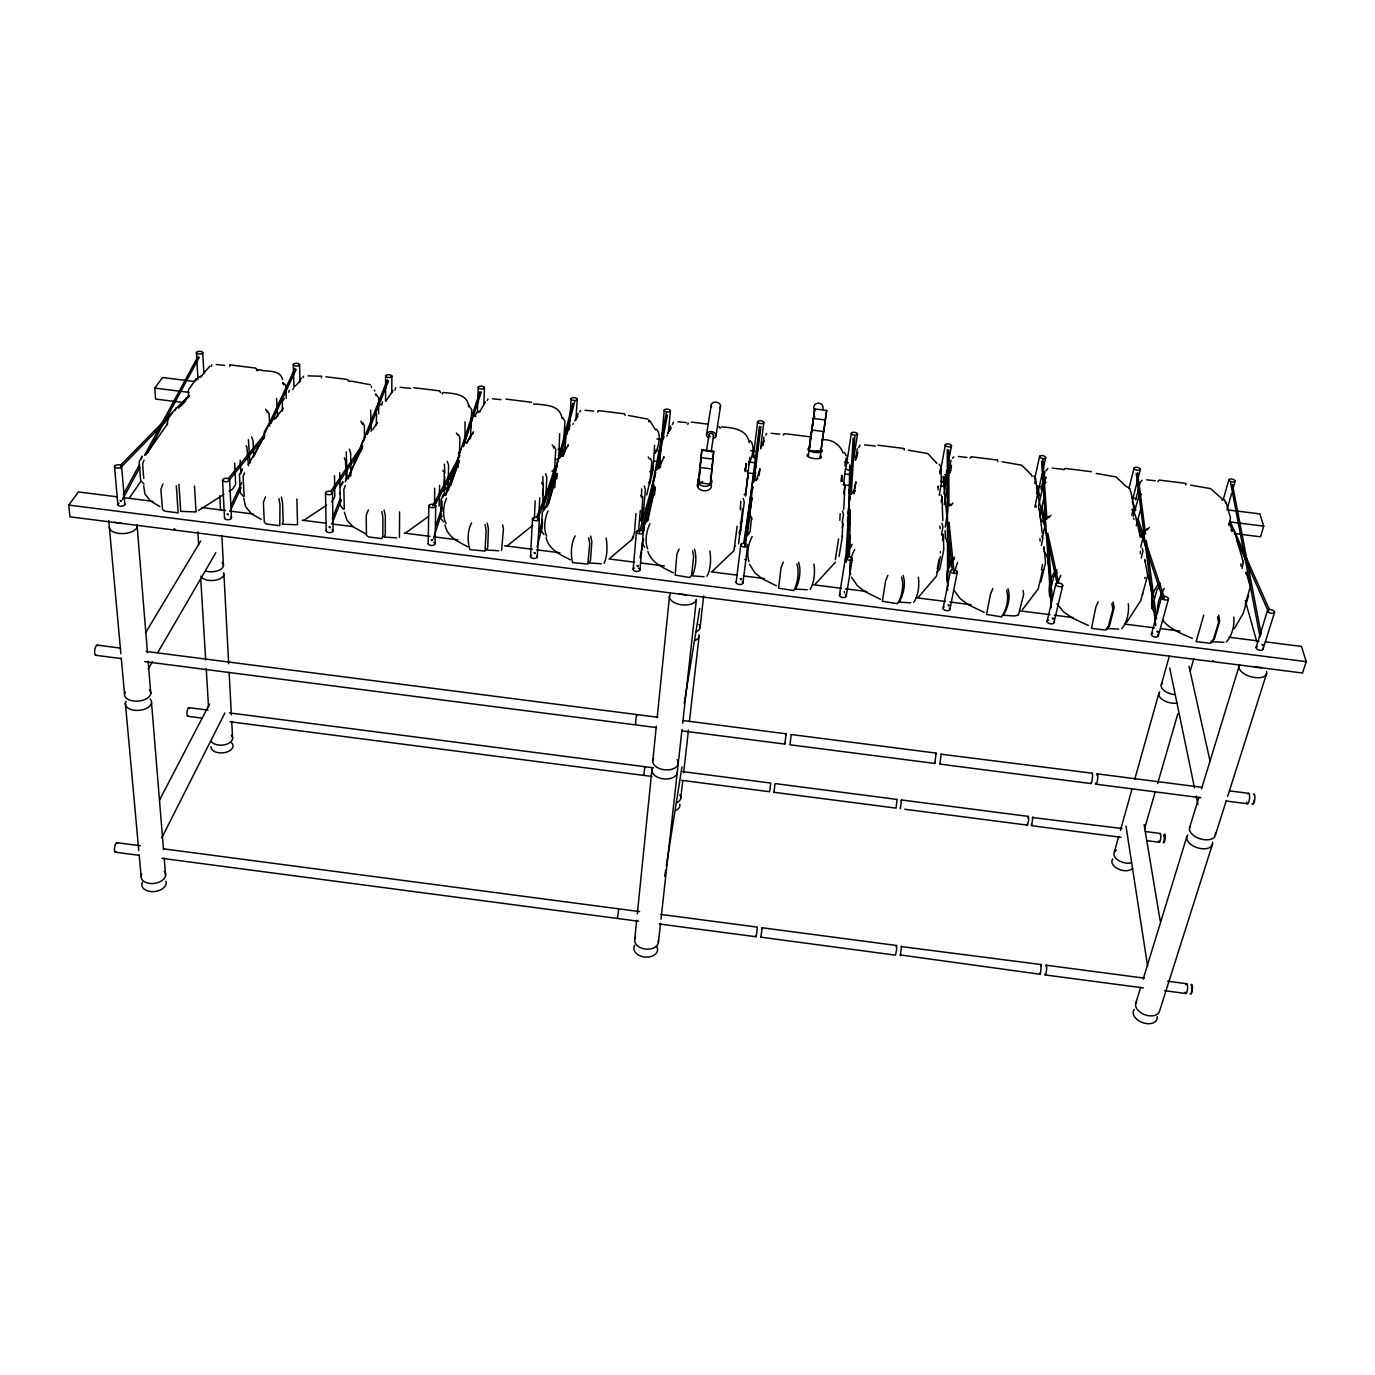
<?xml version="1.0" encoding="UTF-8"?>
<svg xmlns="http://www.w3.org/2000/svg" width="1375" height="1375" viewBox="0 0 1375 1375"><rect width="100%" height="100%" fill="white"/><g stroke="black" fill="none" stroke-linecap="round" stroke-linejoin="round"><path stroke-width="1.5" d="M378.658 413.703L378.675 397.959L375.942 394.333M385.584 401.002L385.636 376.08M681.45 780.295L769.587 791.725L770.172 787.961L770.705 783.062L682.567 771.598M391.789 392.717L391.858 376.114M839.059 556.445L842.308 537.023L842.634 521.623M838.578 538.914L835.33 559.608M842.308 537.023L842.325 535.786M843.717 509.437L844.92 485.805L843.906 482.745M846.433 456.053L844.525 452.495M848.839 492.938L851.984 472.983M849.802 536.267L849.819 535.081L849.561 545.102M428.175 543.761L428.828 505.983M760.873 937.303L762.111 927.747L896.569 945.484L896.62 949.489L895.52 955.178L760.977 937.183M434.534 503.886L434.672 488.211M435.016 543.692L435.755 505.931M791.141 734.903L789.972 744.769L934.828 763.452L936.083 753.105L935.602 754.205M849.406 556.566L850.352 509.781M850.695 492.766L850.867 484.258M441.822 511.397L442.045 501.067M443.558 491.287L444.744 477.056M444.83 472.914L444.4 464.166M847.722 558.473L849.767 464.939M660.653 914.375L757.298 927.111L756.628 933.573L756.095 936.77L659.381 924M458.013 467.534L458.287 457.445M756.13 936.702L756.164 935.533M683.083 720.534L786.105 733.803L784.833 744.064L784.833 743.102M470.473 438.625L471.058 425.58M471.127 427.178L471.659 409.509L469.098 405.9M477.434 412.397L478.242 387.544M825.172 421.248L826.667 410.386L821.013 449.831M483.845 404.13L484.43 387.578M823.866 429.584L820.067 458.013M937.939 487.334L937.991 486.148L938.18 489.827M940.93 468.016L941.394 483.484L939.194 495.223M940.328 552.922L940.38 551.684M698.225 482.952L701.817 449.9L713.694 451.378L710.961 479.738M821.047 449.625L820.944 451.842L817.042 450.622M940.139 528.653L939.881 526.161M941.016 494.845L941.961 496.753L941.17 501.841M944.161 504.831L947.942 484.911M943.027 534.205L942.511 540.495M1185.886 483.605L1185.714 484.963M997.769 461.656L997.7 460.281M229.9 365.097L229.883 366.455M847.636 517.258L847.636 526.677M530.509 556.703L532.52 518.564M534.394 518.495L535.167 500.827M826.65 410.506L814.756 408.908L808.259 456.552M140.972 459.095L142.055 456.208M321.441 377.816L321.578 376.458M537.264 557.081L539.361 518.977M814.756 408.908L808.792 450.433M542.472 495.55L542.816 489.345M543.039 485.203L542.867 476.489M542.266 526.109L542.489 521.984M618.63 909.631L617.495 917.95M809.119 450.381L809.256 448.164L809.119 450.381L820.961 451.636M554.727 487.764L555.792 469.631M556.738 478.775L557.219 473.55L548.694 503.473M554.348 446.669L555.741 449.762L554.417 472.141L558.817 458.236L559.642 433.623M563.853 438.728L564.936 421.094L562.53 417.502M636.831 715.739C636.711 712.336 634.786 726.602 635.766 723.886M847.791 551.65L848.169 545.222M849.08 530.234L850.266 510.967M851.297 493.848L854.82 436.047M564.867 450.398L565.847 437.37M569.198 429.67L571.141 398.681M845.522 562.152L853.205 438.006M175.106 410.352L176.172 407.55M575.902 420.097L577.242 399.438M1035.77 479.806L1037.523 494.244L1034.842 507.134M1042.336 538.072L1045.533 523.033M1040.119 541.166L1039.93 538.673M1042.508 564.506L1041.494 569.8M195.817 380.755L196.281 378.675L188.822 389.297M1039.758 516.759L1044.209 496.891M700.734 462.963L701.817 449.9M1039.208 510.022L1038.434 506.997M1043.917 549.072L1043.745 546.82M644.755 767.989L644.806 766.752L643.827 774.812M773.987 791.364L773.953 792.292L896.036 808.122L897.05 799.425M773.97 792.258L775.036 783.578L897.153 799.442M394.9 390.122L395.656 387.647M633.17 569.216L636.47 531.644M641.558 497.544L641.644 488.847M241.038 471.659L242.275 468.806M639.925 570.058L643.93 525.112L647.144 520.678M643.809 530.578L644.548 522.363L646.353 519.544M650.564 458.648L651.836 461.742L649.808 484.069L652.988 469.992L654.586 445.431M235.658 484.137L234.644 463.117M654.466 495.069L655.222 487.008L647.745 520.816M698.156 487.3L701.044 457.652L712.886 459.113L710.273 484.241L698.586 482.625M188.358 390.397L188.616 397.547M661.186 443.197L664.263 410.197M659.003 468.119L660.945 449.195M699.462 476.403L700.459 466.984M1130.886 491.614L1133.877 506.223L1131.78 515.212M1133.155 516.398L1138.981 495.808M668.422 431.578L670.398 410.97M270.72 422.28L271.923 419.495M1140.425 553.713L1140.288 551.238M634.717 939.366L636.659 920.253M637.312 913.894L651.939 769.502M652.85 760.409L656.322 726.223M657.181 717.681L669.522 595.908M1144.842 578.6L1144.962 577.363M712.783 460.144L713.694 451.378M288.75 392.305L289.283 390.242M658.402 942.494L660.516 923.398M660.98 919.17L682 729.523M682.705 723.13L696.42 599.328A13.561 7.253 6.1 0 1 679.938 604.536A13.561 7.253 6.1 0 1 670.33 594.12M750.217 530.613L751.489 517.43L751.902 519.698M1130.491 491.322L1129.872 488.4L1125.816 486.166L1116.053 476.902L1096.236 473.464M680.728 798.342L682.67 781.309M683.633 772.784L688.445 730.177M689.408 721.652L699.067 636.436M700.03 627.808L703.639 596.011M1136.798 522.191L1136.162 519.166M1144.877 561.722L1144.791 559.47M712.336 571.278L734.027 550.602L737.12 526.178M740.386 509.919L740.747 501.256M745.044 471.488L746.023 463.427L745.783 469.391M282.305 402.084L282.408 411.211M736.141 582.227L740.781 544.775M753.311 456.741L757.659 421.764M744.855 546.133L746.213 536.697L749.169 533.5M749.719 510.142L752.675 487.128M752.297 490.463L752.795 486.475M753.775 479.944L756.319 461.072M747.295 534.703L751.833 498.661M754.239 479.583L760.925 426.577M742.913 583.086L747.639 545.634M760.684 447.219L763.812 422.538M745.164 538.742L745.972 532.383M746.522 528.137L759.447 426.388M758.948 475.767L760.014 468.703L756.319 480.202L757.814 478.603M763.091 445.758L763.933 437.095M334.795 496.616L334.503 475.647M341.43 484.275L342.805 481.422M1241.041 566.311L1240.972 563.836M339.969 493.659L340.123 492.525M366.644 434.242L367.984 431.475M1250.27 586.97L1245.252 604.278M809.239 448.37L812.023 428.106M740.18 534.119L744.27 502.116L743.188 498.438M381.941 403.889L382.559 401.827M745.044 545.566L751.987 497.475M754.394 480.752L755.597 472.381M743.703 543.262L754.102 472.192M754.72 468.016L755.631 461.742M756.25 457.566L756.852 453.389M1225.727 503.164L1224.472 499.658M361.075 445.294L365.097 436.442M361.402 450.278L361.573 449.092L347.772 478.242M1234.681 534.394L1234.183 531.386M670.673 426.112L670.055 430.255L670.914 428.158L667.717 433.469L668.302 432.489M712.508 464.423L711.82 468.944L700.03 467.466L700.494 464.458M710.273 484.241L710.978 479.566M1246.162 574.406L1246.145 572.155L1250.047 585.733M340.089 486.922L343.045 482.488M376.544 413.806L376.355 424.909M711.098 451.945L713.625 435.531M716.014 435.72L720.517 406.261M698.586 482.78L699.308 478.122L698.586 482.78L702.711 481.714M840.916 481.387L841.844 475.355L842.256 481.405M844.938 465.781L846.141 457.995M851.348 433.366L845.917 468.256A3.077 1.444 8.3 0 0 846.278 469.047L846.759 469.391A3.077 1.444 8.3 0 0 850.42 470.095M843.511 485.289L845.333 469.15M706.475 451.103L709.036 434.706M664.692 876.356L665.689 870.031M666.342 865.82L681.948 766.855M843.683 493.711L844.92 485.805M839.85 520.283L840.159 513.683M842.188 522.552L843.459 514.525L842.445 510.847M851.864 464.269L849.716 482.247M842.342 527.931L842.978 523.892M706.561 434.552L711.202 405.109M853.308 460.814L857.502 434.139M855.491 460.281L857.33 448.68M849.131 504.591L847.859 512.531L848.839 516.141M849.75 500.62L850.386 496.65M856.78 457.394L857.742 452.409L855.92 456.844M854.064 493.659L855.955 481.834L853.291 493.436L855.233 490.755M839.438 595.289L845.436 557.941M845.986 562.272L848.272 547.955L850.369 545.17M847.155 556.927L848.53 549.553L851.52 546.356M846.244 596.148L852.311 558.8M684.217 703.416L699.72 608.506M761.853 928.898L762.077 927.747M439.158 506.138L439.587 485.255M442.148 496.942L443.661 494.089M785.864 734.938L786.122 733.941M462.859 446.256L464.32 443.489M475.423 415.508L476.128 413.445M459.027 462.481L459.25 461.295L448.078 490.841M472.656 434.087L473.413 431.887L466.606 443.059L467.345 442.372M211.337 366.266L211.802 364.856M939.744 473.602L940.878 466.658L939.073 464.234M940.328 471.625L945.312 445.002M944.9 480.58L946.842 470.336M947.994 464.2L951.483 445.775M948.784 471.866L951.002 460.298M950.005 472.931L951.483 465.197L950.056 469.683M941.411 534.978L942.958 526.969L942.013 523.291M643.259 532.383L644.067 528.189M644.875 523.978L666.377 412.723M640.011 557.769L643.638 538.88M647.281 519.973L653.727 486.389M657.353 467.483L667.442 414.992M948.028 508.836L945.244 527.106M937.2 569.181L939.159 559.023M940.414 556.652L936.478 576.091L918.345 597.3M943.095 608.386L950.434 571.141M954.319 572.189L957.55 562.444M949.919 609.245L957.344 572.017M672.306 424.514L673.509 422.091M538.656 518.65L539.791 497.819M543.177 509.627L544.844 506.791M559.367 458.305L560.966 455.555M569.198 427.161L569.955 425.116M568.047 445.964L568.288 444.83L562.564 456.019L563.87 454.42M1034.688 478.775L1039.603 456.311M1034.67 483.398L1035.598 478.414L1033.914 476.008M1038.005 492.542L1042.078 474.152M1042.972 470.061L1045.688 457.806M1041.098 489.277L1044.948 471.952M1042.181 488.177L1043.041 484.344M1045 480.769L1045.859 476.902L1044.828 481.456M655.737 472.381L653.606 481.852L652.025 501.102M1041.408 545.445L1042.852 538.227L1041.906 535.786M646.714 494.966L650.203 479.617A5.088 4.452 13.9 0 1 648.45 482.573M1042.834 569.508L1038.194 588.895L1022.622 609.434M1047.148 621.07L1055.845 583.945M1057.684 583.103L1060.727 575.403M1053.869 622.858L1062.669 585.733M631.778 539.636L634.442 533.156L635.972 513.477M578.033 413.48L577.036 417.57L577.586 416.573L574.578 420.853M633.291 537.917L633.566 536.766M303.033 377.644L303.583 376.234M638.464 531.214L640.303 510.434M663.231 438.848L664.091 436.803M656.184 470.387L657.903 467.637M663.73 457.892L664.005 456.741L659.278 468.084L660.688 466.486M597.764 412.07L598.228 410.764M896.156 946.602L896.569 945.484M1128.978 488.383L1134.1 467.998M1132.519 500.087L1140.27 469.511M1135.767 499.812L1140.167 482.539L1142.109 480.202M1136.283 525.645L1140.752 508.905M539.241 532.177L542.489 519.698M545.72 507.22L572.773 403.27M537.075 546.923L542.455 526.127M547.852 505.347L555.93 474.152M560.244 457.514L574.784 401.363M1140.648 547.112L1144.756 531.352L1147.163 528.67M1141.319 557.958L1143.003 550.756L1142.127 548.316M120.089 500.689L121.481 500.483L120.725 501.377M901.106 800.817L901.467 799.958L1028.397 816.406L1028.655 820.308L1027.469 825.137L904.767 809.256M641.627 530.423L653.933 485.203M658.402 468.772L660.636 460.539M1151.442 634.253L1161.514 597.231M639.427 532.28L655.205 474.736M659.141 460.35L660.275 456.242M1158.266 636.058L1168.441 599.036M760.667 448.852L761.578 446.823M763.572 441.873L763.898 440.756L761.664 445.139M858.619 447.631L860.114 445.225M1118.683 836.533L1114.094 852.895A11.275 6.634 16.7 0 0 1119.078 860.784A11.275 6.634 16.7 0 0 1131.281 862.864M1120.402 830.397L1131.9 789.473M1134.77 779.247L1158.884 693.327M1161.273 684.836L1169.386 655.944M757.556 450.57L758.484 448.525M734.594 546.941L734.903 545.806M753.294 482.505L755.15 479.772M738.598 543.812L742.552 509.094M1223.097 500.07L1228.872 479.738M1040.548 966.092L1041.408 964.58L1040.377 974.308L900.127 954.92M1226.981 509.73L1231.639 493.453M1232.791 489.397L1235.128 481.25M1228.717 525.267L1230.539 518.255L1226.105 502.339M1144.602 828.558L1155.275 791.708M1157.647 783.527L1177.808 713.917M1190.32 670.725L1193.861 658.505M1242.141 568.528L1243.258 562.083L1234.681 532.228M1227.927 509.936L1259.878 513.906L1263.711 526.127L1260.514 536.8L1234.973 533.603M1248.655 595.358L1243.155 613.508L1234.269 628.667M1135.698 1003.509L1140.683 987.233M1143.175 979.103L1186.814 836.756M1189.564 827.819L1198.966 797.139M1201.475 788.958L1239.098 666.205M1027.761 817.609L1028.397 816.406M1256.08 647.47L1267.527 610.569M1263.006 649.292L1274.556 612.391M566.655 434.809L569.422 426.044M227.03 514.198L228.009 513.717L228.147 514.955M547.766 489.878L554.434 468.823M1212.492 844.181L1159.589 1010.969A12.53 7.975 19.9 0 1 1144.223 1014.509A12.53 7.975 19.9 0 1 1136.609 1001.636M1215.328 835.244L1226.362 800.439M1227.669 796.348L1266.633 673.527M835.45 562.186L815.169 584.272M850.695 494.656L852.706 491.941M433.503 538.175L441.478 513.786M450.777 485.358L458.752 460.969M463.392 446.755L481.319 391.909M687.723 424.377L688.325 423.07M435.892 525.783L441.891 507.495M445.878 495.309L479.858 391.72M1265.241 641.833L1301.472 646.422L1306.25 661.65L1302.503 673.011L69.97 516.828L68.75 505.072L78.409 491.941L116.755 496.788M485.375 401.981L479.72 411.812L480.477 411.108L476.884 412.741M949.833 472.347L950.898 470.336M950.881 505.622L952.961 502.941M948.406 506.842L950.555 504.144M939.83 569.13L943.766 549.759L943.336 535.288M1046.031 470.869L1047.836 468.514M178.613 408.134L189.544 395.587M487.231 400.486L488.005 399.094M953.339 559.195L954.508 557.133M328.952 527.072L329.983 526.591L330.052 527.828M901.141 946.567L1041.305 964.563M783.337 435.084L784.042 433.795M458.356 453.664L461.278 448.284M1163.903 836.12L1164.608 835.295L1163.886 841.603M332.234 518.787L340.106 498.936M347.995 479.102L387.355 379.878M332.011 523.669L341.43 499.847M360.284 452.203L362.639 446.256M367.348 434.345L388.558 380.755M1048.764 517.825L1050.998 515.161M1046.427 519.08L1048.695 516.398M537.419 519.492L555.758 474.014M562.942 456.225L565.331 450.295M1040.927 581.848L1045.55 562.53L1044.02 547.903M445.122 495.137L448.061 487.919L448.611 465.111L447.27 461.416M536.577 517.309L557.425 465.919M561.447 456.036L565.452 446.153M449.969 479.652L453.131 471.9M455.417 466.28L458.477 458.803M431.234 539.997L432.678 539.808L431.784 540.684M292.823 389.589L293.219 388.644M392.992 390.517L385.894 401.156M579.734 411.95L580.611 410.575M1140.133 495.997L1141.37 494.003M1146.973 530.08L1149.328 527.433M940.998 754.188L1091.991 773.18M1142.35 594.602L1142.848 593.484M345.228 481.645L345.675 480.683M230.33 510.881L241.158 487.609M270.944 423.586L296.209 369.291M230.759 506.086L241.622 482.814M254.272 455.658L294.972 368.397M1032.367 817.506L1122.052 828.523M161.769 837.908L224.864 712.972M791.227 734.525L936.083 753.105M445.827 494.278L446.325 493.316M334.331 497.595L331.77 501.858M159.534 800.095L209.516 703.966M301.348 378.091L299.269 382.044L300.008 381.236L295.092 386.152M1203.761 615.141L1196.13 641.558L1209.811 643.294L1212.612 642.194L1218.542 622.686L1217.562 616.877M970.028 458.219L970.956 456.964M434.895 505.141L459.009 460.402M123.217 494.708L139.408 464.802M144.461 455.452L198.052 356.348M122.598 499.383L139.769 467.586M147.83 452.616L199.306 357.225M432.627 505.931L459.817 455.658M466.881 442.63L470.903 435.17M900.402 955.745L901.502 946.223M1098.127 601.82L1095.823 607.217L1091.475 628.323L1105.105 630.059L1107.683 628.942L1112.856 609.366L1111.877 603.556M765.583 434.998L766.666 433.641M572.877 424.377L573.392 423.448M546.752 506.962L547.302 506M992.836 588.552L990.567 593.948L986.494 614.453L1001.67 616.859C1006.294 610.328 1009.336 598.623 1006.534 590.288M532.881 525.267L506.877 546.133M248.273 464.647L264.688 435.823L264.069 438.092L264.309 432.008L268.709 424.411M148.139 669.178L152.436 661.788M157.798 652.541L215.841 552.698M1126.538 622.566L1140.734 600.617L1147.661 575.334L1145.014 560.553M887.889 575.334L885.637 580.714L882.372 601.287L897.583 603.711C901.742 596.819 904.217 585.423 901.553 577.053M196.058 511.723L194.494 486.097M145.527 632.844L200.681 540.942M282.803 401.002L284.247 398.595M346.036 479.033L347.102 477.28L346.225 451.894M1063.786 469.838L1064.834 468.6M235.228 485.134L232.392 489.328L229.006 491.356M666.772 436.047L667.356 435.119M783.303 562.152L781.069 567.531L778.594 588.173L793.822 590.58C797.517 583.361 799.459 572.258 796.916 563.87M648.02 519.664L648.605 518.719M679.044 549.02L676.844 554.383L675.159 575.094L689.734 577.534L691.625 575.231L693.653 556.514L692.622 550.739M575.145 535.923C570.9 543.572 570.556 554.761 572.602 562.616L587.847 564.059L589.72 543.4L588.672 537.642M332.097 492.353L361.917 448.37M330.791 491.305L361.883 445.603M372.659 429.773L377.438 422.744M471.591 522.878C467.259 530.475 467.363 542.008 469.923 549.639L485.031 551.066L486.131 530.337L485.083 524.58M749.598 532.434L750.234 531.489M1157.819 481.508L1158.988 480.27M129.68 497.578L140.559 481.748M952.531 458.184L953.838 456.861M746.573 533.998L748.189 532.331M172.614 412.431L168.111 418.842L167.131 424.772L167.595 423.689L145.939 454.816M368.38 509.884L366.231 515.23L366.455 535.236L368.466 536.92L381.786 538.605L382.852 536.198L382.886 517.327L381.82 511.569M209.808 366.231L200.389 377.128L201.85 375.977L197.794 377.506M855.456 459.491L856.109 458.562M852.517 461.227L853.188 460.298M265.512 496.908L263.381 502.253L264.309 522.328L266.527 524.03L279.795 525.714L279.967 504.35L278.902 498.609M144.031 460.212L142.605 463.873L143.756 478.466M297.567 524.562L296.88 499.005M183.253 402.514L155.581 399.059L154.791 388.094L162.559 377.523L194.528 381.511M851.52 545.222L852.208 544.294M244.561 472.845L243.083 476.489L244.166 496.392M162.972 484L160.875 489.328L162.508 509.455L164.914 511.191L178.148 512.858L176.327 485.684M345.434 485.53L343.87 489.173L344.283 509.008M446.617 498.248C443.094 505.227 442.389 516.691 446.033 523.445M948.166 472.089L944.006 493.986M548.144 511.002C544.517 517.945 543.366 529.238 546.7 536.13M649.997 523.789C646.267 530.716 644.686 541.802 647.677 548.866M752.177 536.628C748.344 543.538 746.367 554.417 748.997 561.636M854.7 549.519C850.747 556.411 848.375 567.067 850.627 574.458M1045.258 483.072L1045.997 482.144M274.536 419.1L283.37 408.22M1043.419 483.931L1038.572 505.777M229.539 479.669L264.378 437.233M228.216 478.603L264.498 434.586M1164.264 588.414C1159.95 595.341 1156.564 605.292 1157.527 613.13M1056.344 570.952L1057.134 570.023M399.42 537.436L399.609 511.947M1159.245 583.877L1160.088 582.948M655.084 453.527C658.333 448.147 661.908 433.4 656.253 429.12M748.292 465.145C751.661 459.336 755.837 445.758 750.252 440.791M120.433 467.844L167.853 419.289M181.191 405.642L185.625 401.088M120.587 465.248L163.642 421.317M166.616 418.275L188.891 395.553M501.6 550.344L503.439 529.048L502.666 524.923M936.805 572.223L939.091 570.075M609.83 558.336L632.689 538.897M604.106 563.303C607.406 556.136 607.561 545.944 606.083 537.952M706.956 576.297C710.703 569.405 711.236 558.989 709.827 551.014M405.092 533.277L428.192 516.673M141.952 457.222L139.15 461.673L140.645 480.442L144.048 484.103M242.344 469.838L239.456 474.289L240.333 492.989L243.547 496.65M444.091 495.172L441.048 499.623L440.653 518.237L443.489 521.847M545.445 507.908L542.334 512.342L541.303 530.905L543.95 534.497M954.216 559.264C947.667 564.919 946.034 577.483 948.062 585.011M1057.255 572.206L1053.697 576.623L1049.434 594.928L1051.102 598.417M1160.603 585.183L1156.977 589.6L1152.044 607.853L1153.522 611.342M198.498 510.503L223.936 494.398M303.634 520.472L326.545 505.209M810.133 589.342C814.309 582.708 815.237 572.086 813.914 564.128M952.875 558.044C947.719 563.819 945.673 575.42 947.977 582.862M795.575 588.947C799.339 581.797 801.419 570.591 798.617 562.289M913.67 602.422C918.242 596.08 919.6 585.252 918.345 577.277M1055.708 570.969C1050.328 576.572 1047.767 588.208 1049.933 595.719M1158.884 583.911C1153.264 589.377 1150.205 601.013 1152.233 608.592M939.847 763.744L941.273 753.775M944.041 607.217L943.525 607.527A3.455 1.788 10.7 0 0 943.577 609.348L944.144 609.795A3.455 1.788 10.7 0 0 948.956 610.414L949.489 610.105A3.455 1.788 10.7 0 0 949.42 608.283M649.722 471.797L652.988 469.992M1036.681 493.264A3.111 1.444 11 0 0 1037.283 493.109L1037.747 492.852A3.111 1.444 11 0 0 1037.558 491.373L1037.352 491.219M840.503 594.138L839.953 594.447A3.438 1.805 8.9 0 0 839.85 596.252L840.383 596.681A3.438 1.805 8.9 0 0 845.195 597.3L845.745 596.991A3.438 1.805 8.9 0 0 845.831 595.186L845.298 594.739M555.362 460.023L558.817 458.236M1121.742 628.719C1127.053 622.909 1129.373 611.72 1128.273 603.728M1003.114 615.175C1007.772 608.678 1010.934 596.922 1007.944 588.655M634.442 568.098L633.823 568.391A3.403 1.788 5.2 0 0 633.428 570.144L633.875 570.573A3.403 1.788 5.2 0 0 638.67 571.175L639.272 570.883A3.403 1.788 5.2 0 0 639.667 569.13L639.203 568.7A3.403 1.788 5.2 0 0 638.567 568.322M1226.294 641.919C1231.948 636.384 1234.784 625.041 1233.753 617.014M275.189 418.413L276.048 418.017L272.834 419.083M531.523 555.311L531.266 555.431A3.42 1.788 3.4 0 0 530.716 557.167L531.145 557.58A3.42 1.788 3.4 0 0 535.906 558.198L536.559 557.889A3.42 1.788 3.4 0 0 537.092 556.153L536.92 555.981M754.342 455.847L753.809 456.088A3.059 1.444 6.9 0 0 753.62 457.514L754.067 457.875A3.059 1.444 6.9 0 0 755.373 458.408M444.469 489.5L448.061 487.919L444.658 487.489M533.998 552.612L535.305 552.767L534.875 553.713M636.952 565.623L638.275 565.778L637.794 566.706M347.102 477.28L350.866 475.716L350.659 452.856L349.25 449.161M740.248 578.669L741.572 578.823L741.039 579.752M844.628 592.848L844.336 591.577M947.873 604.897L949.197 605.069L948.578 605.98M1052.202 618.08L1053.525 618.252L1052.855 619.163M1156.856 631.297L1158.197 631.469L1157.475 632.38M1261.889 644.566L1263.23 644.737L1262.456 645.648M321.698 376.269L307.983 375.873M1027.366 825.155L1027.056 824.175M1121.037 837.306L1031.748 825.722L1032.78 816.973M297.034 524.752L282.219 524.219L283.164 521.692L282.562 502.786L281.342 497.131M195.594 511.93L180.727 511.38L178.922 484.223M1223.939 642.297L1210.911 641.592L1214.263 639.341L1219.711 620.916L1218.662 615.209M1118.717 629.131L1106.359 628.392L1109.436 626.106L1114.197 607.612L1113.131 601.906M396.619 537.866L384.072 537.092L385.275 534.6L385.327 515.728L384.123 510.073M498.764 550.773L486.234 550L487.712 547.542L488.417 528.722L487.231 523.067M601.236 563.733L588.741 562.959L590.477 560.519L591.852 541.767L590.683 536.095M704.052 576.727L692.312 575.884C695.613 568.425 697.177 557.511 694.478 549.175M794.767 588.998L807.211 589.755M910.697 602.834L898.288 602.078L899.164 602.027C903.392 595.22 906.005 583.722 903.117 575.455M1002.152 615.209L1014.544 615.966L1018.394 615.055L1023.619 594.619L1023.137 590.477M712.181 433.572L710.978 433.366A2.355 1.736 8.9 0 0 710.394 436.7M216.167 364.495L224.692 365.406M400.073 387.286L410.781 388.438M492.439 398.75L500.998 399.661M585.062 410.231L593.639 411.142M677.961 421.747L686.555 422.658M771.152 433.297L779.745 434.225M864.617 444.881L875.394 446.033M958.341 456.5L966.969 457.428M1052.356 468.153L1063.184 469.322M1146.664 479.841L1155.309 480.769M229.952 364.891L255.269 368.036M325.892 376.784L347.102 379.414M413.703 387.681L439.175 390.827M505.983 399.111L531.541 402.273M598.538 410.592L624.181 413.772M691.384 422.091L707.816 424.136M784.489 433.641L810.27 436.837M877.869 445.208L903.736 448.422M971.541 456.827L997.477 460.041M1065.47 468.462L1091.492 471.694M1159.692 480.133L1185.783 483.381M377.764 404.284L382.027 404.8M471.522 415.938L475.784 416.453M565.263 427.573L569.525 428.106M656.889 438.969L661.152 439.502M750.647 450.622L754.909 451.155M844.387 462.275L848.65 462.808M944.539 474.719L948.802 475.252M1038.28 486.372L1042.542 486.905M1132.037 498.025L1136.3 498.558M701.766 450.209L713.659 451.688M154.791 388.094L188.839 392.339M654.981 450.364L659.227 450.897M748.636 462.017L755.012 462.808M844.405 473.945L850.798 474.736M940.191 485.856L944.453 486.389M1131.745 509.712L1136.008 510.228M1229.663 521.898L1263.711 526.127M557.958 449.213L564.334 450.02M653.761 461.158L658.023 461.691M747.433 472.845L753.827 473.636M843.236 484.773L849.63 485.581M123.148 497.595L152.986 501.359M201.987 507.547L225.431 510.52M229.694 511.053L253.137 514.009M302.139 520.197L325.583 523.17M331.977 523.978L353.272 526.659M404.422 533.122L429.98 536.353M434.242 536.886L457.686 539.842M504.556 545.772L532.263 549.261M536.525 549.811L559.969 552.767M608.97 558.955L634.545 562.186M640.922 562.994L664.366 565.95M711.253 571.88L736.811 575.094M743.205 575.902L764.517 578.6M813.519 584.788L841.225 588.294M845.488 588.827L866.783 591.525M915.802 597.712L945.622 601.477M949.884 602.009L971.197 604.708M1020.198 610.895L1050.036 614.659M1054.298 615.192L1073.48 617.616M1124.613 624.078L1154.45 627.842M1160.844 628.65L1180.008 631.073M1229.027 637.261L1258.847 641.025M68.75 505.072L1306.25 661.65M97.213 645.116L120.587 648.123M146.077 651.406L657.852 717.286M1097.198 773.85L1202.042 787.342M1229.594 790.883L1248.672 793.341M95.717 655.291L121.206 658.573M144.581 661.598L656.528 727.581M681.759 730.83L784.781 744.081M940.019 764.122L1090.787 783.544M1095.995 784.214L1200.873 797.741M1226.311 801.023L1247.52 803.756M188.873 707.644L208.038 710.136M229.35 712.886L653.194 767.8M1145.392 831.548L1160.259 833.473M821.7 439.828C831.325 438.745 840.005 444.211 843.202 453.148M187.619 716.255L202.469 718.18M230.055 721.755L652.059 776.48M1146.509 840.606L1159.245 842.256M116.961 842.686L140.353 845.762M163.728 848.856L639.633 911.608M1046.134 965.198L1144.275 978.141M1167.616 981.217L1186.694 983.727M115.191 852.173L138.6 855.25M162.009 858.344L638.344 921.233M1045.223 974.944L1143.467 987.92M1164.694 990.722L1185.92 993.523M1040.273 974.291L1039.895 972.984M1190.647 485.169L1210.602 488.623L1221.705 498.489M1002.1 461.794L1021.763 465.214L1031.491 474.873M908.239 450.158L927.764 453.544L936.805 463.134L936.066 462.619M721.359 426.989C732.342 427.47 747.209 429.172 749.186 442.578M628.341 415.456L648.038 419.152M535.597 403.958C545.927 405.298 559.969 404.817 561.98 418.241M443.111 392.494C453.234 393.559 467.414 393.439 468.789 406.656L468.359 405.677M350.917 381.064L370.373 384.725M258.998 369.669C266.87 372.316 280.019 368.912 282.562 379.62M257.039 369.463L258.328 370.356M348.958 380.858L350.127 381.734M1072.242 617.977L1088.381 625.539M343.355 509.214L340.33 505.588L339.711 472.725M968.653 604.897L984.277 612.391M865.425 591.852L880.516 599.277M762.523 578.858L776.342 585.802M533.638 403.752L534.548 404.594M644.72 547.198L642.263 543.641M744.786 559.402L745.834 559.952M283.078 382.8L285.725 385.309L286.292 398.286M673.2 572.773C663.317 567.755 651.509 563.028 647.883 551.444M570.402 559.78C560.467 554.795 548.78 549.57 546.098 537.591M353.289 526.917L365.802 533.913M252.003 514.112L261.216 519.355M934.828 763.452L934.605 762.403M467.93 546.82C458.494 541.905 446.875 536.68 445.07 524.855M151.027 501.359L159.878 506.55M719.4 426.783L720.191 428.433M1192.297 638.378C1184.477 634.786 1169.386 629.544 1162.683 619.953M1071.744 617.65L1063.305 611.583L1056.997 603.848M943.955 479.428L944.453 479.789A3.094 1.444 9.7 0 1 944.522 481.25L944.041 481.508A3.094 1.444 9.7 0 1 941.102 481.508M968.086 604.553L960.111 598.555L954.405 590.906M864.789 591.508L857.244 585.578L851.486 577.122M761.819 578.514L754.72 572.636L749.512 564.266M742.087 581.694L742.586 582.141A3.42 1.788 7 0 1 742.345 583.911L741.761 584.22A3.42 1.788 7 0 1 736.966 583.602L736.467 583.172A3.42 1.788 7 0 1 736.312 581.78M901.467 799.958L900.402 808.689L900.264 807.744M1040.6 518.702L1045.567 525.834M267.438 410.919L269.191 414.03L269.62 426.078M265.667 409.252L267.386 412.362M362.794 422.795L364.409 425.906L364.478 439.914M360.869 421.128L362.484 424.205M352.567 526.213L347.102 520.472L344.369 512.153M458.425 434.706L459.938 437.817L459.439 455.795A5.122 4.383 24.1 0 1 459.233 456.93M456.38 433.022L457.703 434.947M256.008 368.345L257.125 370.906M552.183 444.95L552.956 445.827M251.195 513.408L245.592 506.705L243.736 498.3M648.261 456.93L649.43 458.837M347.772 379.706L348.614 381.184M747.089 470.68L748.223 473.756L745.473 496.031L749.805 457.273M150.167 500.655L144.942 494.003L143.636 485.684M744.648 468.944L745.731 470.834M649.43 420.131L655.445 429.842M439.794 391.119L440.533 392.58M124.506 503.645L124.798 504.041A3.506 1.702 -2.9 0 1 123.664 505.691L122.908 505.966A3.506 1.702 -2.9 0 1 118.198 505.381L117.906 504.969A3.506 1.702 -2.9 0 1 119.041 503.319M1035.598 505.192L1036.423 507.066M251.539 436.941L253.034 440.636L253.705 456.964M1140.013 534.566L1141.766 537.436M545.6 473.722L546.855 477.4L545.566 500.156L542.678 509.3L543.348 484.155M1044.072 551.289L1047.372 556.755L1047.114 555.655L1051.273 583.722M644.239 486.062L645.408 489.741L643.38 512.428L641.283 521.692L642.795 496.598M624.663 414.03L625.178 415.473M1231.072 529.547L1231.708 531.403M246.898 447.03L248.463 465.747M947.616 542.558L945.398 537.866L945.123 530.647M282.734 382.645L283.456 384.759M1242.639 560.897L1243.258 562.083M345.4 459.353L346.363 480.081M717.509 425.545L717.905 426.972M375.409 394.144L375.891 395.123M374.361 390.036L374.842 391.067M444.228 471.728L444.503 492.388A5.294 4.469 23.4 0 1 443.747 494.587M1229.8 520.592L1269.383 609.572M1229.25 523.188L1232.67 530.922M1236.95 540.598L1268.661 612.219M276.53 398.406L277.733 416.745M248.377 439.639L249.958 463.014M751.231 517.945L749.478 512.153M370.614 410.111L371.284 430.392A5.088 4.297 28.1 0 1 371.112 431.527M464.991 421.85L465.042 442.097A5.053 4.348 24.4 0 1 464.836 443.214M1132.209 501.359L1134.891 509.42M1138.259 519.492L1144.292 537.625M1146.991 545.686L1164.436 598.091M1031.594 825.55L1031.405 824.364M1133.498 510.073L1162.889 598.795M442.2 393.147L442.475 394.006M904.028 448.663L904.2 450.055M1245.286 600.6L1256.733 641.506M941.136 481.078L941.445 482.281M1037.231 493.023L1037.523 494.244M1188.997 666.291L1210.155 761.578M1147.936 574.784L1153.023 597.661M1037.369 485.702L1039.62 496.031M1041.889 506.344L1045.034 520.781M1047.75 533.156L1058.561 582.691M1037.369 492.559L1057.048 583.395M1133.636 505.02L1133.877 506.223M1169.695 667.923L1194.48 787.72M1196.216 796.091L1197.969 804.53M1136.919 521.056L1140.219 537.161M246.159 445.603L246.4 446.806M1133.705 518.186L1133.911 519.217M1232.498 484.516L1261.202 634.202M1230.659 482.969L1259.998 636.866M1031.92 475.63L1032.109 476.592M240.144 460.23L240.934 473.877M1144.103 824.605L1160.173 920.82M344.403 457.909L344.609 459.113M1125.987 826.014L1147.558 965.834M442.973 470.25L443.128 471.436M1137.606 472.794L1145.581 534.153M1146.389 540.495L1153.814 597.627M1154.364 601.855L1156.547 618.784M1136.197 473.344L1155.808 625.694M1039.294 508.887L1042.216 533.053M371.336 386.289L371.456 387.372M441.736 515.522L441.873 516.777M944.436 476.661L945.295 485.134M949.128 523.222L954.044 571.914M942.958 476.472L952.17 569.577M541.853 482.642L541.973 483.828M948.269 543.262L949.867 566.947M553.42 446.875L553.541 448.027M108.745 520.506L120.88 653.812M121.258 658.041L124.541 694.031M125.383 703.295L138.772 850.558M139.167 854.837L141.109 876.184M114.52 466.434L117.855 504.522M1222.048 499.228L1222.134 500.191M121.619 466.417L124.85 504.487M137.173 526.556L147.469 652.764M148.156 661.323L150.769 693.413M151.525 702.642L163.505 849.612M164.209 858.137L165.602 875.188M1042.903 459.353L1046.891 518.822M1048.455 542.18L1051.308 584.65M1051.6 588.895L1052.305 599.517M1041.562 461.295L1051.239 607.819M641.042 495.052L641.111 496.238M197.863 531.867L198.636 544.603M200.733 578.841L205.683 659.983M206.216 668.525L208.553 706.956M196.419 352.636L197.983 379.758M202.727 352.688L203.895 373.536M219.759 495.67L220.55 510.486M221.891 535.906L223.472 565.555M223.936 574.286L228.68 663.781M229.127 672.306L231.378 714.914M231.722 721.308L232.616 738.358M222.544 480.03L224.52 518.014M229.591 479.995L231.464 517.962M941.961 496.753L942.82 520.627M740.541 507.512L740.575 508.698M293.305 364.633L293.941 387.544M741.142 523.084L741.177 524.339M299.578 364.684L299.939 379.242M751.042 500.414L751.059 501.634M325.514 492.989L326.184 530.87M332.492 492.955L333.077 530.802M648.691 420.681L648.691 421.764M948.733 449.814L948.922 505.244M948.991 522.311L949.008 526.573M949.059 541.492L949.145 567.084M947.255 449.625L947.598 590.322M711.631 433.417A2.355 1.736 8.9 0 1 713.109 436.339M711.666 406.948A4.692 3.541 8.9 0 1 713.144 402.617A4.692 3.541 8.9 0 1 719.125 403.356A4.692 3.541 8.9 0 1 719.709 407.945M708.623 437.886A4.761 3.541 8.9 0 1 707.884 432.42A4.761 3.541 8.9 0 1 715.137 433.314A4.761 3.541 8.9 0 1 713.35 438.47M710.359 478.208A7.167 5.156 5.4 0 1 709.723 485.152A7.167 5.156 5.4 0 1 700.064 484.859A7.167 5.156 5.4 0 1 699.033 477.864M711.408 485.203A7.15 5.156 5.4 0 1 703.57 490.772A7.15 5.156 5.4 0 1 697.709 483.484M814.653 410.42A4.675 4.503 -4.7 0 1 814.928 404.628A4.675 4.503 -4.7 0 1 820.892 403.855A4.675 4.503 -4.7 0 1 822.68 409.389M813.381 422.039A4.778 4.589 -3.9 0 1 814.894 416.642M820.256 448.92A7.236 2.423 7.6 0 1 820.084 452.358A7.236 2.423 7.6 0 1 809.909 451.086A7.236 2.423 7.6 0 1 810.116 447.666M820.514 455.658A7.236 2.441 7.6 0 1 818.744 458.562A7.236 2.441 7.6 0 1 809.514 457.411A7.236 2.441 7.6 0 1 808.105 454.111M1053.92 622.394A3.489 1.788 12.4 0 1 1053.577 623.27L1053.078 623.58A3.489 1.788 12.4 0 1 1048.231 622.961L1047.647 622.514A3.489 1.788 12.4 0 1 1047.441 620.675L1047.939 620.348A3.489 1.788 12.4 0 1 1048.609 620.142M1257.352 646.542A3.575 1.753 15.4 0 0 1256.733 646.748L1256.286 647.075A3.575 1.753 15.4 0 0 1256.819 648.966L1257.472 649.412A3.575 1.753 15.4 0 0 1262.353 650.031L1262.783 649.705A3.575 1.753 15.4 0 0 1262.731 648.312M1157.63 634.597A3.523 1.77 14 0 1 1158.008 636.47L1157.544 636.78A3.523 1.77 14 0 1 1152.68 636.178L1152.061 635.714A3.523 1.77 14 0 1 1151.683 633.841L1152.164 633.531A3.523 1.77 14 0 1 1152.817 633.325M224.658 517.567A3.472 1.719 -1.5 0 0 224.606 518.461L224.933 518.873A3.472 1.719 -1.5 0 0 229.642 519.475L230.381 519.183A3.472 1.719 -1.5 0 0 231.361 517.516L231.034 517.103A3.472 1.719 -1.5 0 0 230.502 516.759M326.614 529.994A3.455 1.753 0 0 0 326.305 531.317L326.666 531.73A3.455 1.753 0 0 0 331.409 532.331L332.114 532.056A3.455 1.753 0 0 0 332.939 530.355L332.578 529.942A3.455 1.753 0 0 0 332.028 529.581M428.244 543.297A3.42 1.77 1.6 0 0 428.347 544.225L428.742 544.638A3.42 1.77 1.6 0 0 433.486 545.239L434.156 544.947A3.42 1.77 1.6 0 0 434.844 543.245L434.448 542.816A3.42 1.77 1.6 0 0 433.864 542.455M1163.8 835.244A4.417 1.014 -83.6 0 1 1165.192 835.175A4.417 1.014 -83.6 0 1 1164.694 841.07A4.417 1.014 -83.6 0 1 1163.216 842.17M1159.692 834.006A4.417 1.014 -83.6 0 1 1160.861 835.467A4.417 1.014 -83.6 0 1 1160.019 841.328A4.417 1.014 -83.6 0 1 1158.695 840.864M188.306 715.756A4.348 1.22 -81.7 0 1 186.914 714.467A4.348 1.22 -81.7 0 1 187.825 708.812A4.348 1.22 -81.7 0 1 189.475 708.623M1213.352 660.808A4.709 1.152 -82.2 0 1 1212.612 660.791M175.33 529.358A4.641 1.392 -83.4 0 1 174.195 528.567M1253.312 794.389A5.242 1.444 -83.3 0 1 1254.739 799.631A5.242 1.444 -83.3 0 1 1252.109 803.688M1247.881 794.011A5.242 1.427 -83.3 0 1 1249.6 795.609A5.242 1.427 -83.3 0 1 1248.569 802.57A5.242 1.427 -83.3 0 1 1246.678 802.175M96.164 655.205A5.139 1.702 -82 0 1 94.841 649.533A5.139 1.702 -82 0 1 97.797 645.648M1096.459 774.916A5.225 1.014 -83.1 0 1 1097.766 775.534A5.225 1.014 -83.1 0 1 1096.941 782.547A5.225 1.014 -83.1 0 1 1095.514 783.131M1091.716 773.352A5.225 0.997 -83.1 0 1 1092.352 778.714A5.225 0.997 -83.1 0 1 1090.444 783.148M1254.309 799.752A3.798 1.048 -83.3 0 1 1253.347 802.725M1190.87 985.084A4.916 1.238 -84.8 0 1 1192.366 986.047A4.916 1.238 -84.8 0 1 1191.867 992.337A4.916 1.238 -84.8 0 1 1190.2 993.558M1185.869 984.809A4.916 1.22 -84.8 0 1 1187.502 985.394A4.916 1.22 -84.8 0 1 1186.848 992.166A4.916 1.22 -84.8 0 1 1185.164 992.148M116.239 851.452A4.83 1.461 -80.1 0 1 114.452 850.472A4.83 1.461 -80.1 0 1 115.5 844.181A4.83 1.461 -80.1 0 1 117.545 843.545M1045.636 965.938A4.898 0.859 -84.2 0 1 1046.65 966.986A4.898 0.859 -84.2 0 1 1045.98 973.414A4.898 0.859 -84.2 0 1 1044.777 974.016M1191.438 985.72A3.558 0.894 -84.8 0 1 1192.108 988.281A3.558 0.894 -84.8 0 1 1191.369 992.303M121.412 523.102A14.025 6.823 -3 0 1 114.52 522.225M136.916 524.786A13.973 6.858 -3.1 0 1 124.128 533.517A13.973 6.858 -3.1 0 1 109.33 526.78M165.997 881.238A12.289 7.752 -7.3 0 1 153.364 891.619A12.289 7.752 -7.3 0 1 142.45 882.217M149.394 689.786A13.183 7.339 -4.8 0 1 138.548 701.061A13.183 7.339 -4.8 0 1 125.211 692.106M150.15 698.998A13.131 7.356 -4.9 0 1 139.356 710.325A13.131 7.356 -4.9 0 1 126.053 701.353M164.261 871.355A12.323 7.734 -7.2 0 1 154.275 883.403A12.323 7.734 -7.2 0 1 141.711 874.139M231.688 742.878A11.052 6.48 -3.9 0 1 224.555 752.623A11.052 6.48 -3.9 0 1 210.977 746.711M222.062 562.564A11.773 6.05 -2.2 0 1 219.777 569.903A11.773 6.05 -2.2 0 1 205.477 571.038M223.609 572.722A11.739 6.067 -2.3 0 1 214.878 580.284A11.739 6.067 -2.3 0 1 200.767 576.142M231.275 735.178A11.069 6.462 -3.8 0 1 225.517 744.562A11.069 6.462 -3.8 0 1 210.805 740.644M679.783 804.186A10.811 6.755 6.3 0 1 675.984 810.288M698.998 624.508A11.533 6.308 6.2 0 1 695.956 631.812M698.93 634.752A11.498 6.342 6.2 0 1 694.994 640.441M679.817 794.836A10.845 6.737 6.2 0 1 676.844 802.656M686.331 594.688A13.613 7.219 6.1 0 1 679.319 593.794M656.562 946.189A11.911 8.181 6 0 1 645.941 957.138A11.911 8.181 6 0 1 634.666 945.261M677.136 759.636A12.788 7.752 6 0 1 665.895 769.897A12.788 7.752 6 0 1 653.641 758.484M677.205 772.767A12.736 7.786 6 0 1 661.616 778.577A12.736 7.786 6 0 1 652.712 767.577M658.316 940.362A11.945 8.164 6 0 1 645.236 949.042A11.945 8.164 6 0 1 635.473 937.337M1261.614 667.58A14.3 7.064 15.6 0 1 1254.464 666.669M1266.53 671.584A14.248 7.098 15.7 0 1 1251.319 676.844A14.248 7.098 15.7 0 1 1239.992 664.538M1157.183 1016.606A12.495 7.992 20.1 0 1 1143.33 1022.862A12.495 7.992 20.1 0 1 1134.22 1009.405M1215.311 833.198A13.423 7.58 17.5 0 1 1200.719 838.973A13.423 7.58 17.5 0 1 1190.458 826.048M1212.492 842.119A13.372 7.614 17.6 0 1 1197.917 847.928A13.372 7.614 17.6 0 1 1187.725 834.969M1132.708 868.312A11.241 6.652 16.8 0 1 1118.219 868.966A11.241 6.652 16.8 0 1 1112.839 858.859M1174.198 694.581A11.997 6.222 14.9 0 1 1163.439 689.992A11.997 6.222 14.9 0 1 1162.116 683.392M1177.395 702.952A11.963 6.239 15 0 1 1163.164 700.116A11.963 6.239 15 0 1 1159.727 691.883M1114.936 851.366A11.275 6.634 16.7 0 1 1116.448 850.145M746.023 491.597A5.088 4.469 7.7 0 1 744.167 494.553M748 477.383A5.019 4.434 7.7 0 1 747.072 479.497M740.747 529.598A5.259 4.555 7.9 0 1 738.822 532.606M742.036 520.231A5.225 4.538 7.8 0 1 740.128 523.222M653.4 465.592A5.019 4.417 14 0 1 652.523 467.706M641.678 517.155A5.259 4.538 13.6 0 1 639.873 520.163M643.775 507.908A5.208 4.52 13.7 0 1 642.881 510.091M448.181 483.381A5.259 4.452 23.5 0 1 447.442 485.564M554.675 467.689A5.088 4.417 19.4 0 1 551.942 471.23M559.075 453.819A5.036 4.383 19.6 0 1 558.284 455.95M542.111 506.945A5.277 4.52 18.9 0 1 541.234 507.77M542.936 504.762A5.277 4.52 18.9 0 1 542.695 505.914M545.823 495.636A5.225 4.486 19 0 1 545.016 497.802M350.831 471.178A5.294 4.4 27.1 0 1 350.161 473.361M813.45 418.481L811.92 430.066L823.797 431.527L825.344 419.942L813.45 418.481M1274.35 612.786L1273.903 613.113A3.627 1.719 15.1 0 1 1268.97 612.494L1268.3 612.03A3.627 1.719 15.1 0 1 1267.75 610.173L1268.197 609.864A3.627 1.719 15.1 0 1 1273.112 610.483L1273.783 610.93A3.627 1.719 15.1 0 1 1274.35 612.786M1168.183 599.431L1167.719 599.741A3.575 1.736 13.7 0 1 1162.786 599.122L1162.15 598.675A3.575 1.736 13.7 0 1 1161.772 596.836L1162.236 596.527A3.575 1.736 13.7 0 1 1167.152 597.145L1167.788 597.592A3.575 1.736 13.7 0 1 1168.183 599.431M1062.377 586.128L1061.878 586.438A3.541 1.753 12.2 0 1 1056.963 585.819L1056.378 585.372A3.541 1.753 12.2 0 1 1056.138 583.55L1056.636 583.241A3.541 1.753 12.2 0 1 1061.534 583.859L1062.136 584.306A3.541 1.753 12.2 0 1 1062.377 586.128M1234.922 481.577L1234.509 481.817A3.214 1.392 13.1 0 1 1230.109 481.284L1229.508 480.906A3.214 1.392 13.1 0 1 1229.078 479.428L1229.473 479.17A3.214 1.392 13.1 0 1 1233.891 479.72L1234.475 480.081A3.214 1.392 13.1 0 1 1234.922 481.577M956.931 572.859L956.398 573.152A3.506 1.753 10.5 0 1 951.5 572.55L950.933 572.103A3.506 1.753 10.5 0 1 950.864 570.316L951.397 570.006A3.506 1.753 10.5 0 1 956.278 570.625L956.845 571.055A3.506 1.753 10.5 0 1 956.931 572.859M1140.03 469.82L1139.6 470.078A3.18 1.392 12 0 1 1135.2 469.528L1134.65 469.167A3.18 1.392 12 0 1 1134.323 467.689L1134.753 467.448A3.18 1.392 12 0 1 1139.153 467.998L1139.72 468.359A3.18 1.392 12 0 1 1140.03 469.82M851.812 559.625L851.262 559.934A3.472 1.77 8.8 0 1 846.381 559.316L845.848 558.886A3.472 1.77 8.8 0 1 845.934 557.116L846.502 556.806A3.472 1.77 8.8 0 1 851.366 557.425L851.898 557.855A3.472 1.77 8.8 0 1 851.812 559.625M1045.43 458.116L1044.983 458.356A3.145 1.409 10.8 0 1 1040.583 457.806L1040.05 457.445A3.145 1.409 10.8 0 1 1039.861 456.002L1040.325 455.761A3.145 1.409 10.8 0 1 1044.708 456.294L1045.241 456.655A3.145 1.409 10.8 0 1 1045.43 458.116M747.072 546.442L746.47 546.752A3.455 1.77 7 0 1 741.623 546.133L741.125 545.703A3.455 1.77 7 0 1 741.366 543.95L741.95 543.658A3.455 1.77 7 0 1 746.797 544.277L747.295 544.706A3.455 1.77 7 0 1 747.072 546.442M951.105 446.428L950.623 446.669A3.128 1.409 9.5 0 1 946.258 446.136L945.742 445.775A3.128 1.409 9.5 0 1 945.691 444.331L946.172 444.108A3.128 1.409 9.5 0 1 950.537 444.641L951.036 445.002A3.128 1.409 9.5 0 1 951.105 446.428M857.072 434.792L856.556 435.016A3.111 1.409 8.2 0 1 852.208 434.483L851.727 434.122A3.111 1.409 8.2 0 1 851.795 432.712L852.294 432.472A3.111 1.409 8.2 0 1 856.642 433.022L857.123 433.366A3.111 1.409 8.2 0 1 857.072 434.792M642.658 533.311L642.039 533.603A3.455 1.753 5.2 0 1 637.192 533.002L636.728 532.572A3.455 1.753 5.2 0 1 637.123 530.836L637.759 530.561A3.455 1.753 5.2 0 1 642.589 531.163L643.053 531.592A3.455 1.753 5.2 0 1 642.658 533.311M763.314 423.173L762.781 423.414A3.094 1.409 6.9 0 1 758.433 422.864L757.986 422.52A3.094 1.409 6.9 0 1 758.175 421.128L758.708 420.887A3.094 1.409 6.9 0 1 763.039 421.42L763.486 421.781A3.094 1.409 6.9 0 1 763.314 423.173M538.605 520.214L537.952 520.506A3.455 1.753 3.5 0 1 533.122 519.905L532.692 519.475A3.455 1.753 3.5 0 1 533.242 517.773L533.895 517.498A3.455 1.753 3.5 0 1 538.708 518.1L539.138 518.513A3.455 1.753 3.5 0 1 538.605 520.214M434.895 507.169L434.208 507.461A3.472 1.736 1.8 0 1 429.395 506.842L429 506.43A3.472 1.736 1.8 0 1 429.705 504.745L430.392 504.47A3.472 1.736 1.8 0 1 435.188 505.072L435.583 505.484A3.472 1.736 1.8 0 1 434.895 507.169M669.831 411.606L669.281 411.83A3.094 1.409 5.6 0 1 664.933 411.297L664.52 410.953A3.094 1.409 5.6 0 1 664.83 409.561L665.38 409.337A3.094 1.409 5.6 0 1 669.711 409.87L670.141 410.214A3.094 1.409 5.6 0 1 669.831 411.606M331.53 494.158L330.808 494.45A3.489 1.719 0.2 0 1 326.012 493.831L325.652 493.436A3.489 1.719 0.2 0 1 326.511 491.769L327.216 491.494A3.489 1.719 0.2 0 1 331.994 492.095L332.372 492.508A3.489 1.719 0.2 0 1 331.53 494.158M576.623 400.056L576.039 400.28A3.094 1.409 4.2 0 1 571.725 399.747L571.33 399.403A3.094 1.409 4.2 0 1 571.777 398.045L572.344 397.822A3.094 1.409 4.2 0 1 576.658 398.355L577.053 398.698A3.094 1.409 4.2 0 1 576.623 400.056M483.691 388.558L483.089 388.781A3.094 1.392 3 0 1 478.792 388.248L478.414 387.905A3.094 1.392 3 0 1 478.981 386.547L479.583 386.341A3.094 1.392 3 0 1 483.88 386.873L484.258 387.2A3.094 1.392 3 0 1 483.691 388.558M224.383 478.552L223.644 478.827A3.523 1.684 -1.2 0 0 222.647 480.459L222.973 480.872A3.523 1.684 -1.2 0 0 227.752 481.473L228.491 481.198A3.523 1.684 -1.2 0 0 229.488 479.566L229.161 479.153A3.523 1.684 -1.2 0 0 224.383 478.552M120.416 467.603L119.625 467.878A3.558 1.667 -2.6 0 1 114.864 467.277L114.572 466.864A3.558 1.667 -2.6 0 1 115.741 465.248L116.514 464.991A3.558 1.667 -2.6 0 1 121.258 465.592L121.567 465.988A3.558 1.667 -2.6 0 1 120.416 467.603M391.05 377.077L390.414 377.3A3.111 1.375 1.7 0 1 386.117 376.767L385.791 376.423A3.111 1.375 1.7 0 1 386.461 375.1L387.097 374.894A3.111 1.375 1.7 0 1 391.377 375.409L391.72 375.753A3.111 1.375 1.7 0 1 391.05 377.077M298.667 365.647L298.014 365.853A3.128 1.358 0.6 0 1 293.734 365.32L293.425 364.994A3.128 1.358 0.6 0 1 294.233 363.688L294.869 363.464A3.128 1.358 0.6 0 1 299.148 363.997L299.475 364.323A3.128 1.358 0.6 0 1 298.667 365.647M201.73 353.633L201.059 353.856A3.163 1.341 -0.5 0 1 196.78 353.323L196.487 352.997A3.163 1.341 -0.5 0 1 197.433 351.691L198.103 351.484A3.163 1.341 -0.5 0 1 202.366 352.017L202.641 352.344A3.163 1.341 -0.5 0 1 201.73 353.633"/></g></svg>
